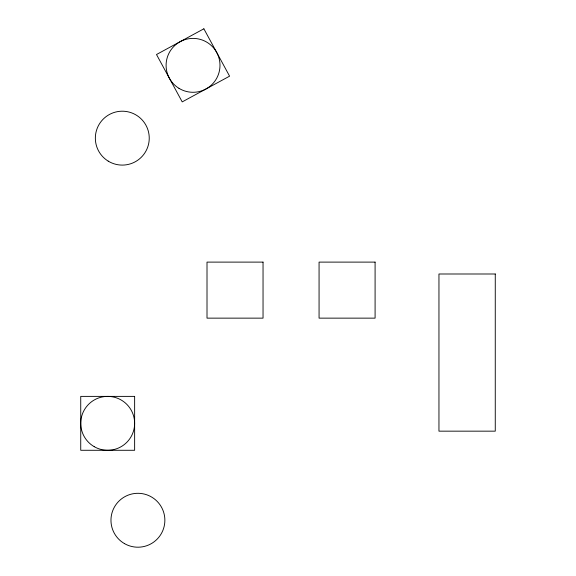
<?xml version="1.0" encoding="UTF-8"?>
<svg xmlns="http://www.w3.org/2000/svg" width="576" height="576" viewBox="0 0 576 576"><rect width="100%" height="100%" fill="white"/><g stroke="black" fill="none" stroke-linecap="round" stroke-linejoin="round"><path stroke-width="0.86" d="M203.868 28.8L156.499 54.518L182.218 101.887L229.586 76.169L203.868 28.8M263.038 262.109L207.007 262.109L207.007 318.139L263.038 318.139L263.038 262.109M375.091 262.109L319.068 262.109L319.068 318.139L375.091 318.139L375.091 262.109M495.266 273.996L438.955 273.996L438.955 431.158L495.266 431.158L495.266 273.996M134.633 396.382L80.734 396.382L80.734 450.281L134.633 450.281L134.633 396.382M108.216 161.129A26.95 26.95 0 0 0 149.234 138.859A26.95 26.95 0 0 0 109.44 114.466A26.95 26.95 0 0 0 108.216 161.129M178.963 88.322A26.95 26.95 0 0 0 219.982 66.046A26.95 26.95 0 0 0 180.187 41.659A26.95 26.95 0 0 0 178.963 88.322M124.438 543.593A26.95 26.95 0 0 0 164.866 520.25A26.95 26.95 0 0 0 124.438 496.915A26.95 26.95 0 0 0 124.438 543.593M94.212 446.674A26.95 26.95 0 0 0 134.633 423.331A26.95 26.95 0 0 0 94.212 399.996A26.95 26.95 0 0 0 94.212 446.674"/></g></svg>
